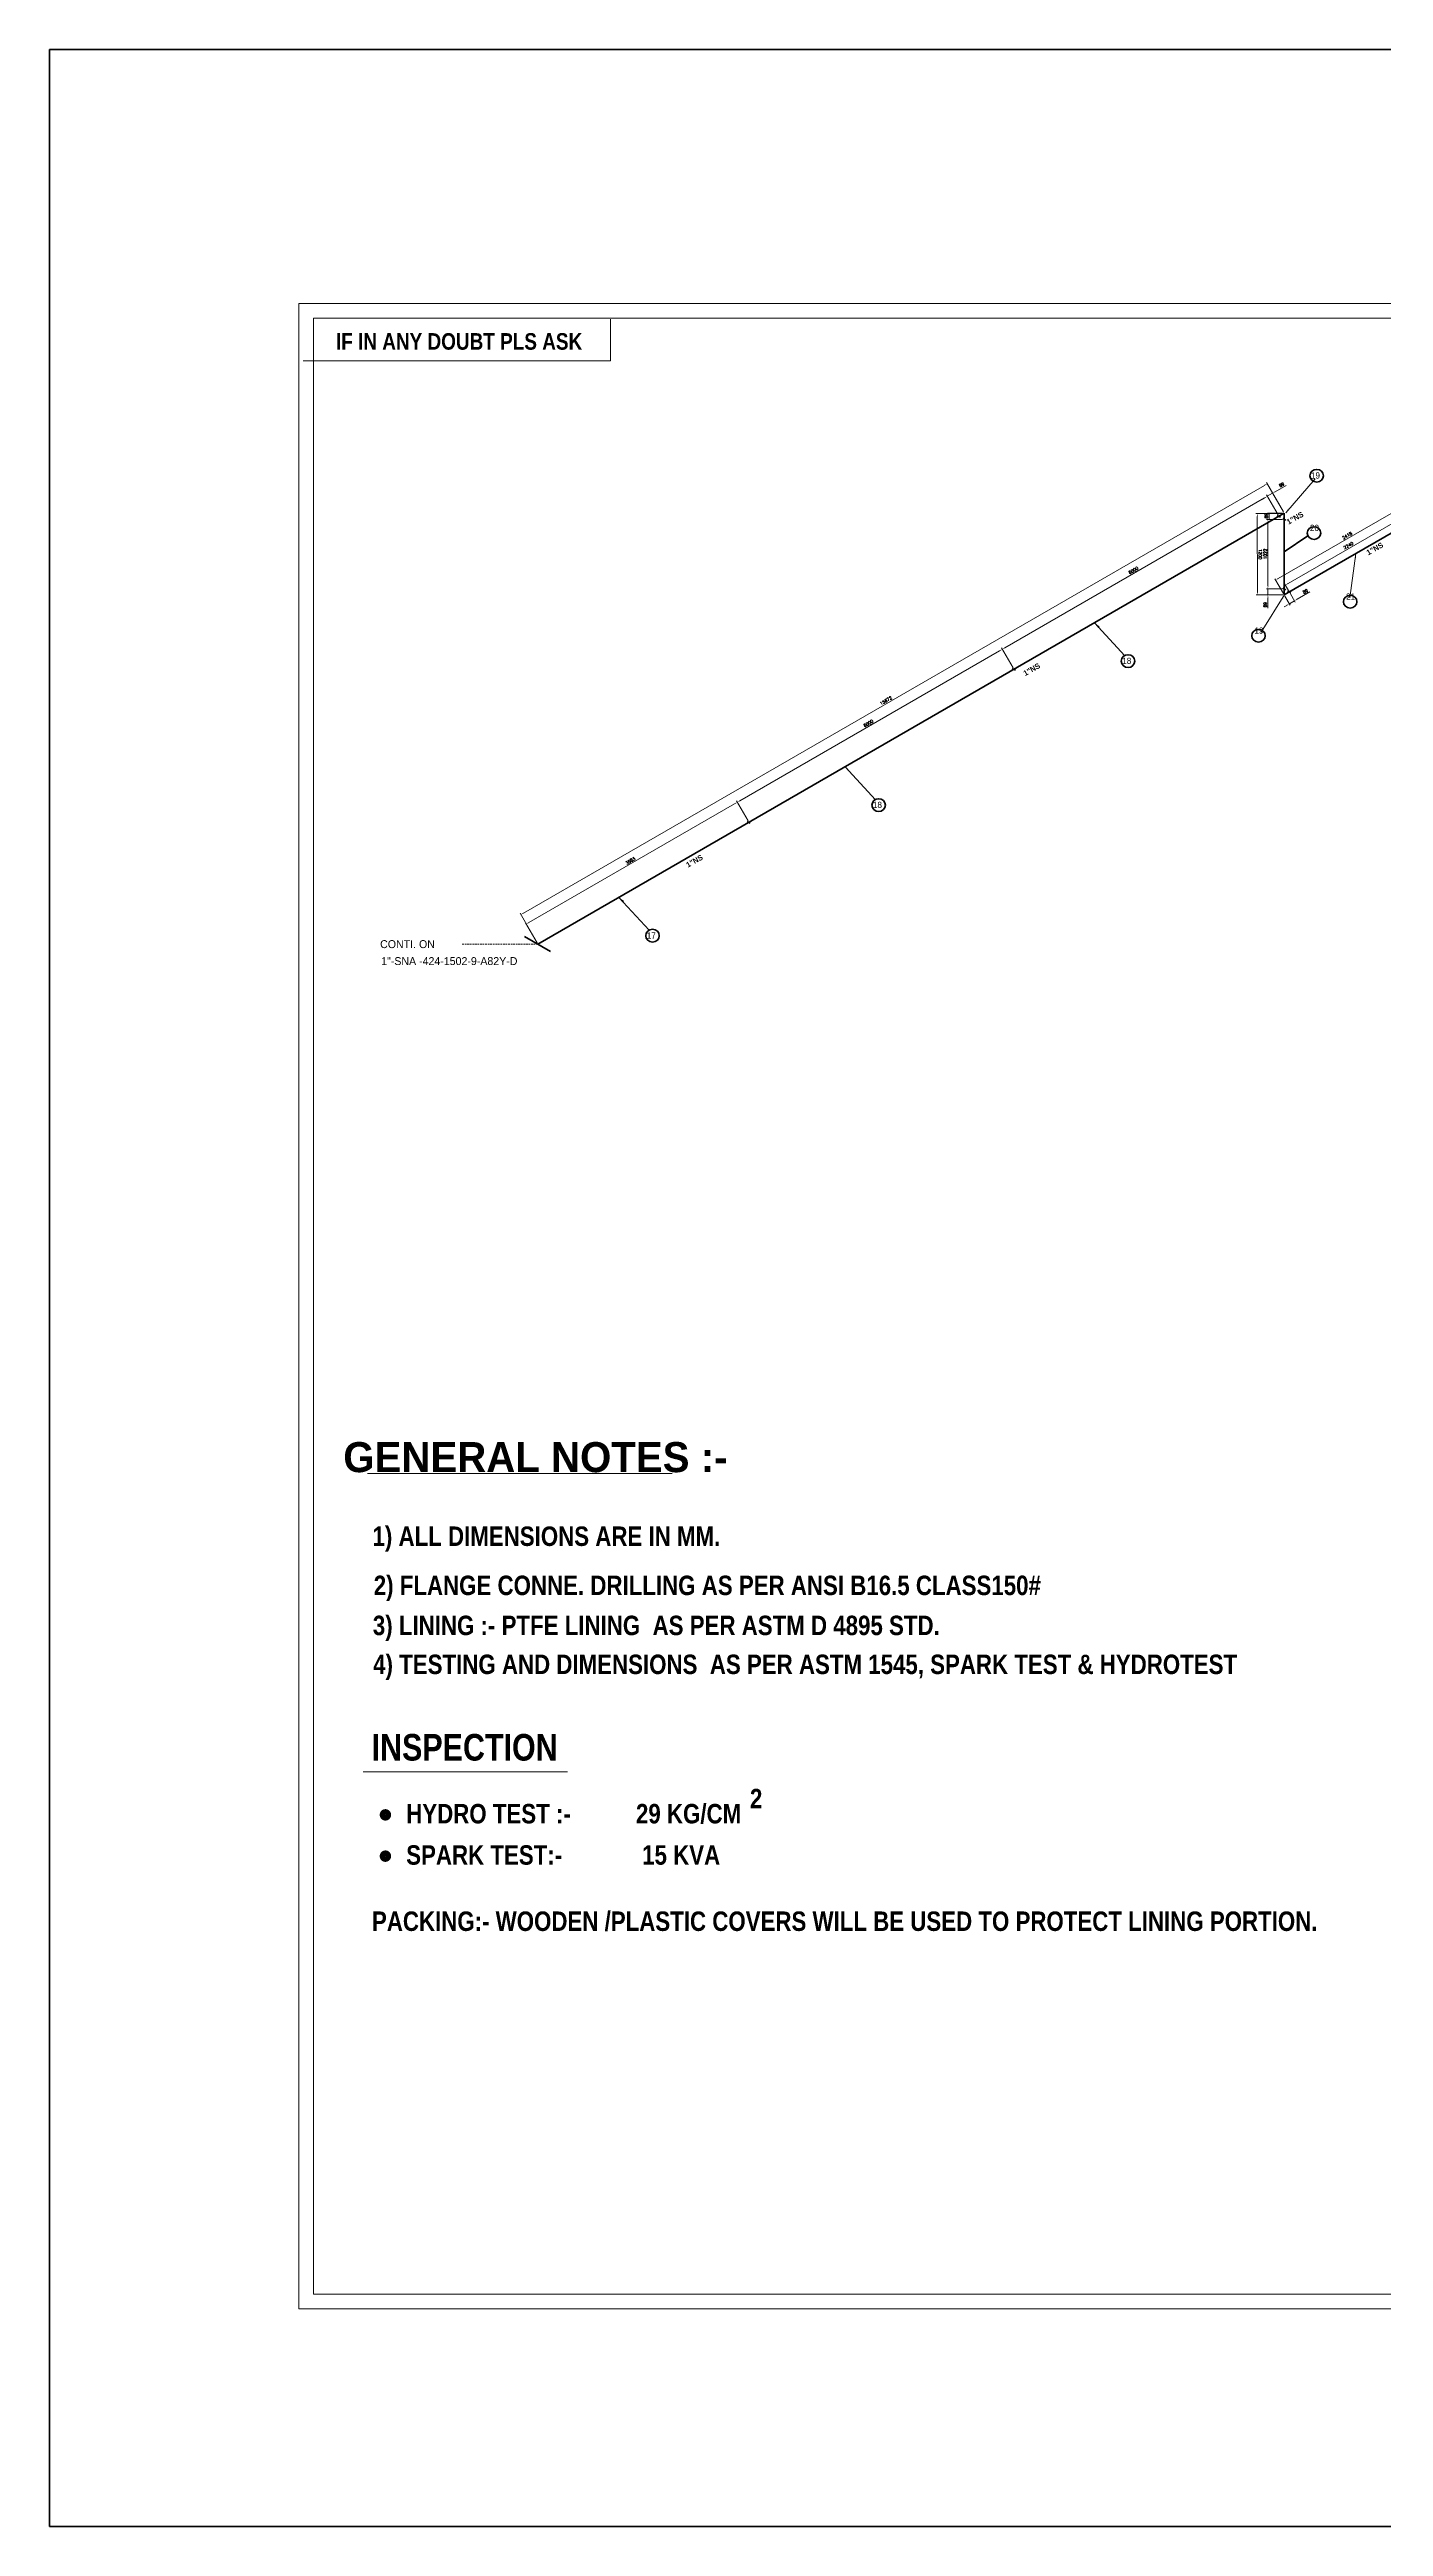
# Model space of a CAD drawing. Extents: x 111418 to 267280, y -151895 to -98368.
# Drawn here: x 178718 to 198334, y -135054 to -98628 of the extents above; entities that cross this region are included whole.
import ezdxf

# ---------------------------------------------------------------- set-up
doc = ezdxf.new("R2010")
doc.units = 0
doc.header["$MEASUREMENT"] = 0
doc.linetypes.add('HIDDEN', pattern=[0.375, 0.25, -0.125])
doc.layers.get('0').update_dxf_attribs({"lineweight": 5})
doc.layers.get('DEFPOINTS').update_dxf_attribs({"lineweight": 5})
doc.layers.add('TEXT', color=4, linetype='Continuous', lineweight=5)
doc.styles.add('CHEM', font='isocp.shx')
doc.styles.add('MtXpl_Arial_Narrow', font='ARIALNB.TTF')
doc.styles.add('romans', font='romans.shx')
doc.styles.get("Standard").update_dxf_attribs({"font": 'romans.shx'})
doc.dimstyles.new('CHEM@123', dxfattribs={"dimscale": 26, "dimtxt": 1, "dimasz": 1, "dimexe": 0.5, "dimexo": 0.5, "dimgap": 0.4, "dimtad": 1, "dimdec": 0, "dimzin": 12, "dimdsep": 46, "dimtxsty": 'CHEM', "dimcen": 0.09, "dimclrd": 251, "dimclre": 251, "dimclrt": 3, "dimadec": 1, "dimazin": 2, "dimtfac": 1, "dimtdec": 0, "dimtmove": 0, "dimatfit": 3, "dimfxl": 0.18, "dimtolj": 1, "dimtzin": 0, "dimlwd": -1, "dimlwe": -1, "dimarcsym": 0})

# ---------------------------------------------------------------- blocks, each defined once
blk = doc.blocks.new('*D942')
at = {"layer": 'DEFPOINTS', "color": 0, "lineweight": 50, "ltscale": 100, "transparency": 16777216}
for p in [(198842, -105221), (198968, -105439), (196874, -106648)]:
    blk.add_point(p, dxfattribs=at)
at = {"layer": 'TEXT', "color": 2, "ltscale": 100, "transparency": 16777216}
for p, q in [((196786, -106407), (198803, -105243)), ((198956, -105420), (198830, -105201)), ((196862, -106629), (196736, -106410))]:
    blk.add_line(p, q, dxfattribs=at)
at = {"layer": 'TEXT', "color": 2, "lineweight": 50, "ltscale": 100, "transparency": 16777216}
for points in [[(198799, -105237), (198806, -105250), (198842, -105221)], [(196783, -106401), (196790, -106414), (196747, -106430)]]:
    blk.add_solid(points, dxfattribs=at)
at = {"layer": 'TEXT', "color": 0, "lineweight": 20, "ltscale": 100, "transparency": 16777216, "insert": (197800, -105776), "char_height": 45, "attachment_point": 5, "rotation": 30, "style": 'romans'}
blk.add_mtext('\\A1;2418', dxfattribs=at)
blk = doc.blocks.new('*D944')
at = {"layer": 'DEFPOINTS', "color": 0, "lineweight": 50, "ltscale": 100, "transparency": 16777216}
for p in [(198833, -105383), (198891, -105484), (196951, -106604)]:
    blk.add_point(p, dxfattribs=at)
at = {"layer": 'TEXT', "color": 2, "ltscale": 100, "transparency": 16777216}
for p, q in [((196932, -106481), (198794, -105406)), ((198879, -105464), (198821, -105364)), ((196939, -106584), (196881, -106484))]:
    blk.add_line(p, q, dxfattribs=at)
at = {"layer": 'TEXT', "color": 2, "lineweight": 50, "ltscale": 100, "transparency": 16777216}
for points in [[(198790, -105399), (198797, -105412), (198833, -105383)], [(196928, -106474), (196935, -106487), (196893, -106503)]]:
    blk.add_solid(points, dxfattribs=at)
at = {"layer": 'TEXT', "color": 0, "lineweight": 20, "ltscale": 100, "transparency": 16777216, "insert": (197819, -105922), "char_height": 45, "attachment_point": 5, "rotation": 30, "style": 'romans'}
blk.add_mtext('\\A1;2240', dxfattribs=at)
blk = doc.blocks.new('*D926')
at = {"layer": 'DEFPOINTS', "color": 0, "lineweight": 50, "ltscale": 100, "transparency": 16777216}
for p in [(196651, -105537), (196874, -105448), (196874, -105537)]:
    blk.add_point(p, dxfattribs=at)
at = {"layer": 'TEXT', "color": 2, "ltscale": 100, "transparency": 16777216}
for p, q in [((196851, -105448), (196629, -105448)), ((196851, -105537), (196629, -105537)), ((196651, -105448), (196651, -105537))]:
    blk.add_line(p, q, dxfattribs=at)
at = {"layer": 'TEXT', "color": 0, "lineweight": 20, "ltscale": 100, "transparency": 16777216, "insert": (196611, -105485), "char_height": 45, "attachment_point": 5, "rotation": 90, "style": 'romans'}
blk.add_mtext('\\A1;89', dxfattribs=at)
blk = doc.blocks.new('*D928')
at = {"layer": 'DEFPOINTS', "color": 0, "lineweight": 50, "ltscale": 100, "transparency": 16777216}
for p in [(196635, -106648), (196874, -106559), (196874, -106648)]:
    blk.add_point(p, dxfattribs=at)
at = {"layer": 'TEXT', "color": 2, "ltscale": 100, "transparency": 16777216}
for p, q in [((196851, -106559), (196613, -106559)), ((196851, -106648), (196613, -106648)), ((196635, -106514), (196635, -106469)), ((196635, -106559), (196635, -106648)), ((196635, -106693), (196635, -106845))]:
    blk.add_line(p, q, dxfattribs=at)
at = {"layer": 'TEXT', "color": 2, "lineweight": 50, "ltscale": 100, "transparency": 16777216}
for points in [[(196628, -106514), (196643, -106514), (196635, -106559)], [(196628, -106693), (196643, -106693), (196635, -106648)]]:
    blk.add_solid(points, dxfattribs=at)
at = {"layer": 'TEXT', "color": 0, "lineweight": 20, "ltscale": 100, "transparency": 16777216, "insert": (196595, -106792), "char_height": 45, "attachment_point": 5, "rotation": 90, "style": 'romans'}
blk.add_mtext('\\A1;89', dxfattribs=at)
blk = doc.blocks.new('*D929')
at = {"layer": 'DEFPOINTS', "color": 0, "lineweight": 50, "ltscale": 100, "transparency": 16777216}
for p in [(196874, -106648), (196951, -106604), (197027, -106735)]:
    blk.add_point(p, dxfattribs=at)
at = {"layer": 'TEXT', "color": 2, "ltscale": 100, "transparency": 16777216}
for p, q in [((196885, -106668), (196961, -106799)), ((196962, -106623), (197038, -106755)), ((197066, -106713), (197253, -106605)), ((196911, -106802), (196872, -106825)), ((196950, -106780), (197027, -106735))]:
    blk.add_line(p, q, dxfattribs=at)
at = {"layer": 'TEXT', "color": 2, "lineweight": 50, "ltscale": 100, "transparency": 16777216}
for points in [[(197062, -106706), (197069, -106719), (197027, -106735)], [(196907, -106796), (196914, -106809), (196950, -106780)]]:
    blk.add_solid(points, dxfattribs=at)
at = {"layer": 'TEXT', "color": 0, "lineweight": 20, "ltscale": 100, "transparency": 16777216, "insert": (197186, -106596), "char_height": 45, "attachment_point": 5, "rotation": 30, "style": 'romans'}
blk.add_mtext('\\A1;89', dxfattribs=at)
blk = doc.blocks.new('*D931')
at = {"layer": 'DEFPOINTS', "color": 0, "lineweight": 50, "ltscale": 100, "transparency": 16777216}
for p in [(196623, -105014), (196874, -105448), (185899, -111784)]:
    blk.add_point(p, dxfattribs=at)
at = {"layer": 'TEXT', "color": 2, "ltscale": 100, "transparency": 16777216}
for p, q in [((185688, -111328), (196584, -105037)), ((196862, -105429), (196612, -104995)), ((185888, -111765), (185637, -111331))]:
    blk.add_line(p, q, dxfattribs=at)
at = {"layer": 'TEXT', "color": 2, "lineweight": 50, "ltscale": 100, "transparency": 16777216}
for points in [[(196580, -105030), (196588, -105043), (196623, -105014)], [(185684, -111321), (185691, -111334), (185649, -111350)]]:
    blk.add_solid(points, dxfattribs=at)
at = {"layer": 'TEXT', "color": 0, "lineweight": 20, "ltscale": 100, "transparency": 16777216, "insert": (191018, -108204), "char_height": 45, "attachment_point": 5, "rotation": 30, "style": 'romans'}
blk.add_mtext('\\A1;15672', dxfattribs=at)
blk = doc.blocks.new('*D932')
at = {"layer": 'DEFPOINTS', "color": 0, "lineweight": 50, "ltscale": 100, "transparency": 16777216}
for p in [(196626, -105198), (196797, -105493), (196874, -105448)]:
    blk.add_point(p, dxfattribs=at)
at = {"layer": 'TEXT', "color": 2, "ltscale": 100, "transparency": 16777216}
for p, q in [((196587, -105220), (196548, -105243)), ((196785, -105473), (196615, -105178)), ((196626, -105198), (196703, -105153)), ((196862, -105429), (196692, -105134)), ((196742, -105131), (196904, -105038))]:
    blk.add_line(p, q, dxfattribs=at)
at = {"layer": 'TEXT', "color": 2, "lineweight": 50, "ltscale": 100, "transparency": 16777216}
for points in [[(196584, -105214), (196591, -105227), (196626, -105198)], [(196739, -105124), (196746, -105137), (196703, -105153)]]:
    blk.add_solid(points, dxfattribs=at)
at = {"layer": 'TEXT', "color": 0, "lineweight": 20, "ltscale": 100, "transparency": 16777216, "insert": (196838, -105029), "char_height": 45, "attachment_point": 5, "rotation": 30, "style": 'romans'}
blk.add_mtext('\\A1;89', dxfattribs=at)
blk = doc.blocks.new('*D958')
at = {"layer": 'DEFPOINTS', "color": 0, "lineweight": 50, "ltscale": 100, "transparency": 16777216}
for p in [(196626, -105198), (196797, -105493), (192899, -107743)]:
    blk.add_point(p, dxfattribs=at)
at = {"layer": 'TEXT', "color": 2, "ltscale": 100, "transparency": 16777216}
for p, q in [((192768, -107425), (196587, -105220)), ((196785, -105473), (196615, -105178)), ((192888, -107723), (192718, -107428))]:
    blk.add_line(p, q, dxfattribs=at)
at = {"layer": 'TEXT', "color": 2, "lineweight": 50, "ltscale": 100, "transparency": 16777216}
for points in [[(196584, -105214), (196591, -105227), (196626, -105198)], [(192764, -107419), (192772, -107432), (192729, -107448)]]:
    blk.add_solid(points, dxfattribs=at)
at = {"layer": 'TEXT', "color": 0, "lineweight": 20, "ltscale": 100, "transparency": 16777216, "insert": (194657, -106288), "char_height": 45, "attachment_point": 5, "rotation": 30, "style": 'romans'}
blk.add_mtext('\\A1;6000', dxfattribs=at)
blk = doc.blocks.new('*D959')
at = {"layer": 'DEFPOINTS', "color": 0, "lineweight": 50, "ltscale": 100, "transparency": 16777216}
for p in [(192729, -107448), (192899, -107743), (189002, -109993)]:
    blk.add_point(p, dxfattribs=at)
at = {"layer": 'TEXT', "color": 2, "ltscale": 100, "transparency": 16777216}
for p, q in [((192888, -107723), (192718, -107428)), ((188871, -109675), (192690, -107470)), ((188991, -109973), (188821, -109678))]:
    blk.add_line(p, q, dxfattribs=at)
at = {"layer": 'TEXT', "color": 2, "lineweight": 50, "ltscale": 100, "transparency": 16777216}
for points in [[(192686, -107464), (192694, -107477), (192729, -107448)], [(188867, -109669), (188875, -109682), (188832, -109698)]]:
    blk.add_solid(points, dxfattribs=at)
at = {"layer": 'TEXT', "color": 0, "lineweight": 20, "ltscale": 100, "transparency": 16777216, "insert": (190760, -108538), "char_height": 45, "attachment_point": 5, "rotation": 30, "style": 'romans'}
blk.add_mtext('\\A1;6000', dxfattribs=at)
blk = doc.blocks.new('*D945')
at = {"layer": 'DEFPOINTS', "color": 0, "lineweight": 50, "ltscale": 100, "transparency": 16777216}
for p in [(189002, -109993), (185729, -111489), (185899, -111784)]:
    blk.add_point(p, dxfattribs=at)
at = {"layer": 'TEXT', "color": 2, "ltscale": 100, "transparency": 16777216}
for p, q in [((188793, -109720), (185768, -111467)), ((188991, -109973), (188821, -109678)), ((185888, -111765), (185718, -111470))]:
    blk.add_line(p, q, dxfattribs=at)
at = {"layer": 'TEXT', "color": 2, "lineweight": 50, "ltscale": 100, "transparency": 16777216}
for points in [[(188789, -109714), (188797, -109727), (188832, -109698)], [(185764, -111460), (185772, -111473), (185729, -111489)]]:
    blk.add_solid(points, dxfattribs=at)
at = {"layer": 'TEXT', "color": 0, "lineweight": 20, "ltscale": 100, "transparency": 16777216, "insert": (187260, -110559), "char_height": 45, "attachment_point": 5, "rotation": 30, "style": 'romans'}
blk.add_mtext('\\A1;3583', dxfattribs=at)
blk = doc.blocks.new('*D965')
at = {"layer": 'DEFPOINTS', "color": 0, "lineweight": 50, "ltscale": 100, "transparency": 16777216}
for p in [(196874, -105448), (196483, -106647), (196878, -106646)]:
    blk.add_point(p, dxfattribs=at)
at = {"layer": 'TEXT', "color": 2, "ltscale": 100, "transparency": 16777216}
for p, q in [((196851, -105449), (196457, -105450)), ((196479, -105495), (196483, -106602)), ((196855, -106646), (196461, -106648))]:
    blk.add_line(p, q, dxfattribs=at)
at = {"layer": 'TEXT', "color": 2, "lineweight": 50, "ltscale": 100, "transparency": 16777216}
for points in [[(196487, -105495), (196472, -105495), (196479, -105450)], [(196490, -106602), (196475, -106603), (196483, -106647)]]:
    blk.add_solid(points, dxfattribs=at)
at = {"layer": 'TEXT', "color": 0, "lineweight": 20, "ltscale": 100, "transparency": 16777216, "insert": (196522, -106049), "char_height": 45, "attachment_point": 5, "rotation": 270.1891, "style": 'romans'}
blk.add_mtext('\\A1;1200', dxfattribs=at)
blk = doc.blocks.new('*D966')
at = {"layer": 'DEFPOINTS', "color": 0, "lineweight": 50, "ltscale": 100, "transparency": 16777216}
for p in [(196874, -105537), (196635, -106559), (196874, -106559)]:
    blk.add_point(p, dxfattribs=at)
at = {"layer": 'TEXT', "color": 2, "ltscale": 100, "transparency": 16777216}
for p, q in [((196851, -105537), (196613, -105537)), ((196635, -105582), (196635, -106514)), ((196851, -106559), (196613, -106559))]:
    blk.add_line(p, q, dxfattribs=at)
at = {"layer": 'TEXT', "color": 2, "lineweight": 50, "ltscale": 100, "transparency": 16777216}
for points in [[(196628, -105582), (196643, -105582), (196635, -105537)], [(196628, -106514), (196643, -106514), (196635, -106559)]]:
    blk.add_solid(points, dxfattribs=at)
at = {"layer": 'TEXT', "color": 0, "lineweight": 20, "ltscale": 100, "transparency": 16777216, "insert": (196595, -106046), "char_height": 45, "attachment_point": 5, "rotation": 90, "style": 'romans'}
blk.add_mtext('\\A1;1022', dxfattribs=at)

msp = doc.modelspace()

# ---------------------------------------------------------------- linework, layer by layer
for p, q in [((183392.6, -119567.8), (187874.9, -119567.8)), ((183330.2, -123955.1), (186337.5, -123955.1))]:
    msp.add_line(p, q)
at = {"color": 7, "const_width": 81.2}
for points in [[(183614, -124589.3, 1), (183701, -124589.3, 1)], [(183614, -125196.5, 1), (183701, -125196.5, 1)]]:
    msp.add_lwpolyline(points, format="xyb", close=True, dxfattribs=at)
at = {"layer": 'TEXT', "color": 7, "lineweight": 20, "ltscale": 100}
for p in [(186969.5, -102593.9), (182447.5, -103208)]:
    msp.add_line(p, (186969.5, -103208), dxfattribs=at)
at = {"layer": 'TEXT', "color": 7, "lineweight": 5, "ltscale": 100}
for p, q in [((196897.3, -105441.9), (197328, -104943.6)), ((197927.2, -106041.6), (197841.2, -106691.6)), ((196882.6, -106638.7), (196534.2, -107197.6)), ((194083.1, -107058.7), (194529.8, -107542.8)), ((190416.1, -109176.5), (190862.8, -109660.5)), ((187090.9, -111096), (187537.7, -111580))]:
    msp.add_line(p, q, dxfattribs=at)
at = {"layer": 'TEXT', "color": 4, "lineweight": 50, "ltscale": 100}
for p, q in [((185899.4, -111784.5), (196873.6, -105448.5)), ((196771.9, -105478.7), (196817.8, -105505.2)), ((196852.1, -105524.9), (196898, -105551.4)), ((196873.6, -106648.5), (198967.7, -105439.5)), ((196873.6, -105448.5), (196873.6, -106648.5)), ((196852.1, -106547), (196898, -106573.5)), ((196923.3, -106588.1), (196970.3, -106615.3)), ((192874.8, -107728.7), (192920.7, -107755.2)), ((188977.7, -109978.7), (189023.6, -110005.2)), ((185703.6, -111671.5), (186083.2, -111890.6))]:
    msp.add_line(p, q, dxfattribs=at)
at = {"layer": 'TEXT', "color": 3, "lineweight": 50, "ltscale": 100}
msp.add_line((196873.6, -106014), (197222.6, -105778.5), dxfattribs=at)
at = {"layer": 'TEXT', "color": 3, "linetype": 'HIDDEN', "lineweight": 15, "ltscale": 100}
msp.add_line((185899.4, -111784.5), (184784.4, -111784.5), dxfattribs=at)
at = {"layer": 'TEXT', "color": 3, "lineweight": 50, "ltscale": 100}
msp.add_lwpolyline([(178718.3, -98628), (228410, -98628), (228410, -135054.2), (178718.3, -135054.2)], close=True, dxfattribs=at)
at = {"layer": 'TEXT', "color": 7, "lineweight": 20, "ltscale": 100}
for points in [[(182384.7, -102360.8), (226224.5, -102360.8), (226224.5, -131853.6), (182384.7, -131853.6)], [(182600.2, -102576.2), (226009.1, -102576.2), (226009.1, -131638.1), (182600.2, -131638.1)]]:
    msp.add_lwpolyline(points, close=True, dxfattribs=at)
at = {"layer": 'TEXT', "color": 3, "lineweight": 35, "ltscale": 100}
for centre in [(197352.4, -104895.9), (197312.7, -105738.9), (197844.6, -106748.1), (196496.8, -107249.1), (194578, -107622.4), (190911, -109740.2), (187585.9, -111659.7)]:
    msp.add_ellipse(centre, major_axis=(99.5, 0), ratio=0.9427685, start_param=-1.5707963, end_param=4.712389, dxfattribs=at)
at = {"layer": 'TEXT', "color": 2, "lineweight": 50, "ltscale": 100}
for points in [[(196927.3, -105387.3), (196943.2, -105399.8), (196897.7, -105441.3)], [(197931.7, -106103.5), (197911.6, -106101.6), (197927.2, -106042)], [(196857.9, -106700.9), (196840.3, -106691), (196878.8, -106642.9)], [(194159.1, -107112.4), (194137.7, -107134), (194083.5, -107059.2)], [(190466.9, -109212.5), (190452.7, -109226.9), (190416.6, -109177)], [(187166.9, -111149.7), (187145.6, -111171.3), (187091.4, -111096.5)]]:
    msp.add_solid(points, dxfattribs=at)

# ---------------------------------------------------------------- texts
at = {"color": 7, "style": 'MtXpl_Arial_Narrow'}
for s, height, p in [('IF IN ANY DOUBT PLS ASK', 243.253, (182929.7, -103042.1)), ('2', 286, (189018.3, -124492.3)), ('HYDRO TEST :-', 286.011, (183963.2, -124714.8)), ('29 KG/CM', 286.01, (187342, -124714.8)), ('SPARK TEST:-', 286.011, (183963.2, -125322)), (' 15 KVA', 286.01, (187342, -125322))]:
    msp.add_text(s, height=height, dxfattribs=at).set_placement(p)
for p in [(196937.8, -105617.5), (198111.5, -106068.8), (193065.9, -107844), (188106.3, -110661.1)]:
    msp.add_text('1"NS', height=79.53, rotation=29.4104, dxfattribs=at).set_placement(p)
at = {"color": 0, "style": 'MtXpl_Arial_Narrow'}
msp.add_text('INSPECTION', height=390.75, dxfattribs=at).set_placement((183454.7, -123790.9))
at = {"color": 3, "char_height": 91.408, "attachment_point": 5}
for s, insert in [('\\pt91.40793; {\\fMS PGothic|b0|i0|c0|p34;19}', (197302.6, -104892.9)), ('\\pt91.40793; {\\fMS PGothic|b0|i0|c0|p34;18}', (194528.3, -107619.4)), ('\\pt91.40793; {\\fMS PGothic|b0|i0|c0|p34;18}', (190861.3, -109737.2)), ('\\pt91.40793; {\\fMS PGothic|b0|i0|c0|p34;17}', (187536.1, -111656.7))]:
    msp.add_mtext(s, dxfattribs=dict(at, insert=insert))
at = {"color": 3, "char_height": 91.408, "width": 150.861, "attachment_point": 5}
for s, insert in [('\\pt91.40793; {\\fMS PGothic|b0|i0|c0|p34;20}', (197319.2, -105663.4)), ('\\pt91.40793; {\\fMS PGothic|b0|i0|c0|p34;21}', (197851.1, -106672.7)), ('\\pt91.40793; {\\fMS PGothic|b0|i0|c0|p34;19}', (196503.3, -107173.7))]:
    msp.add_mtext(s, dxfattribs=dict(at, insert=insert))
at = {"color": 3, "lineweight": 20, "char_height": 116.521, "attachment_point": 5}
for s, insert in [(' {\\fLeelawadee UI Semilight|b0|i0|c0|p34; CONTI. ON  }', (183920.8, -111785)), (' {\\fLeelawadee UI Semilight|b0|i0|c0|p34;1"-SNA -424-1502-9-A82Y-D}', (184556.9, -112034.4))]:
    msp.add_mtext(s, dxfattribs=dict(at, insert=insert))
at = {"insert": (185862.7, -119331.4), "char_height": 442.074, "attachment_point": 5, "style": 'romans'}
msp.add_mtext('\\A1;{\\f@HP Simplified Hans Light|b1|i0|c0|p34;GENERAL NOTES :-}', dxfattribs=at)
at = {"color": 7, "char_height": 286.011, "attachment_point": 5, "style": 'MtXpl_Arial_Narrow'}
for s, insert in [('\\A1;1) ALL DIMENSIONS ARE IN MM.', (186024.9, -120534.6)), ('\\A1;2) FLANGE CONNE. DRILLING AS PER ANSI B16.5 CLASS150#', (188391.4, -121257.3)), ('\\A1;3) LINING :- PTFE LINING  AS PER ASTM D 4895 STD.', (187641, -121846.2)), ('\\A1;4) TESTING AND DIMENSIONS  AS PER ASTM 1545, SPARK TEST & HYDROTEST  ', (189829.6, -122418.6)), ('\\A1;  PACKING:- WOODEN /PLASTIC COVERS WILL BE USED TO PROTECT LINING PORTION.', (190320.8, -126157.4))]:
    msp.add_mtext(s, dxfattribs=dict(at, insert=insert))

# ---------------------------------------------------------------- dimensions: what is measured, and where the dimension line sits
at = {"layer": 'TEXT', "color": 7, "lineweight": 20, "ltscale": 100}
dim = msp.add_linear_dim(base=(196623, -105014.3), p1=(185899.4, -111784.5), p2=(196873.6, -105448.5), angle=30, text='15672', dimstyle='CHEM@123', override={"dimscale": 45, "dimtxsty": 'romans', "dimclrd": 2, "dimclre": 2, "dimclrt": 0}, dxfattribs=at)
dim.commit()
dim.dimension.update_dxf_attribs({"geometry": '*D931', "text_midpoint": (191038.2, -108238.7), "dimtype": 161})
for p1, p2, distance, text, picture, middle in [((192899.5, -107743), (196796.6, -105493), 340.6, '6000', '*D958', (194657.4, -106287.9)), ((196873.6, -105448.5), (196877.6, -106646.2), -394.5, '1200', '*D965', (196521.6, -106048.5)), ((189002.3, -109993), (192899.5, -107743), 340.6, '6000', '*D959', (190760.3, -108537.9))]:
    dim = msp.add_aligned_dim(p1=p1, p2=p2, distance=distance, text=text, dimstyle='CHEM@123', override={"dimscale": 45, "dimtxsty": 'romans', "dimclrd": 2, "dimclre": 2, "dimclrt": 0}, dxfattribs=at)
    dim.commit()
    dim.dimension.update_dxf_attribs({"geometry": picture, "text_midpoint": middle})
for base, p1, p2, angle, picture, middle in [((196626.2, -105198), (196873.6, -105448.5), (196796.6, -105493), 210, '*D932', (196857.9, -105064.2)), ((198841.5, -105220.9), (196873.6, -106648.5), (198967.7, -105439.5), 30, '*D942', (197820, -105810.7)), ((196635.3, -106559.5), (196873.6, -105537.3), (196873.6, -106559.5), 270, '*D966', (196635.3, -106045.7)), ((196651.3, -105537.3), (196873.6, -105448.5), (196873.6, -105537.3), 270, '*D926', (196651.3, -105485.4)), ((198832.5, -105383.3), (196950.7, -106604), (198890.6, -105484), 30, '*D944', (197839.4, -105956.7)), ((197026.6, -106735.4), (196873.6, -106648.5), (196950.7, -106604), 30, '*D929', (197206.7, -106631.5))]:
    dim = msp.add_linear_dim(base=base, p1=p1, p2=p2, angle=angle, dimstyle='CHEM@123', override={"dimscale": 45, "dimtxsty": 'romans', "dimclrd": 2, "dimclre": 2, "dimclrt": 0}, dxfattribs=at)
    dim.commit()
    dim.dimension.update_dxf_attribs({"geometry": picture, "text_midpoint": middle, "dimtype": 161})
for p1, p2, distance, picture, middle in [((196873.6, -106559.5), (196873.6, -106648.5), -238.3, '*D928', (196594.8, -106791.8)), ((189002.3, -109993), (185899.4, -111784.5), -340.6, '*D945', (187260.3, -110558.6))]:
    dim = msp.add_aligned_dim(p1=p1, p2=p2, distance=distance, dimstyle='CHEM@123', override={"dimscale": 45, "dimtxsty": 'romans', "dimclrd": 2, "dimclre": 2, "dimclrt": 0}, dxfattribs=at)
    dim.commit()
    dim.dimension.update_dxf_attribs({"geometry": picture, "text_midpoint": middle})

doc.saveas('drawing.dxf')
